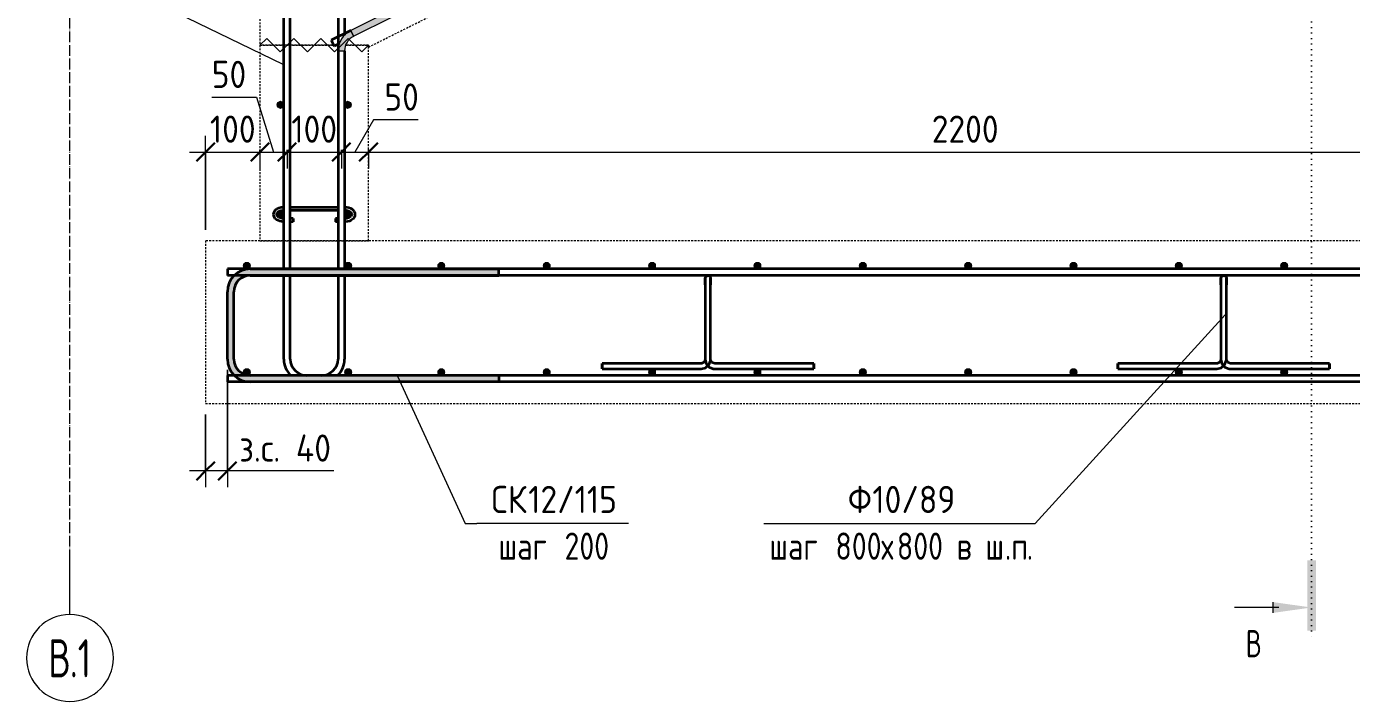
# Model space of a CAD drawing. Header units: millimetres. Extents: x 28954 to 49618, y -2651 to 78735.
# Drawn here: x 36115 to 38555, y -2548 to -1306 of the extents above; entities that cross this region are included whole.
import ezdxf

# ---------------------------------------------------------------- set-up
doc = ezdxf.new("R2010")
doc.units = ezdxf.units.MM
for name, pattern in [('01 Штриховая _4 мм_', [6, 3.5, -2.5]), ('02 Штрихпунктирная _20 мм_', [25, 20, -2.5, 0, -2.5]), ('04 Пунктир 10мм', [10, 0, -10])]:
    doc.linetypes.add(name, pattern=pattern)
for name, color, linetype, lineweight in [('AA_Dim', 7, 'Continuous', 9), ('AA_Dim-20', 7, 'Continuous', 9), ('AA_Oformlenie', 7, 'Continuous', 9), ('AA_Razrez', 7, 'Continuous', 9), ('AA_Vinoska', 7, 'Continuous', 9), ('KR_Armatura', 7, 'Continuous', 20), ('KR_Armatura_Tonkie', 7, 'Continuous', 20), ('Оси', 7, 'Continuous', 9)]:
    doc.layers.add(name, color=color, linetype=linetype, lineweight=lineweight)
for name, color, linetype, lineweight, true_color in [('AF_Perekritie', 7, 'Continuous', 60, 0x006a35), ('AF_Perekritie_Опалубка', 7, 'Continuous', 60, 0x006a35), ('AF_Stena_Опалубка', 7, 'Continuous', 20, 0x0063c6), ('KR_Fundament', 7, 'Continuous', 20, 0x804000)]:
    doc.layers.add(name, color=color, linetype=linetype, lineweight=lineweight, true_color=true_color)
doc.styles.add('ISOCPEUR', font='isocpeur.TTF', dxfattribs={"width": 0.7, "height": 50})
doc.styles.add('ISOCPEUR_1', font='isocpeur.TTF', dxfattribs={"width": 0.9, "height": 50})
doc.styles.add('ISOCPEUR_2', font='isocpeur.TTF', dxfattribs={"width": 0.8, "height": 50})
doc.styles.add('ISOCPEUR_3', font='isocpeur.TTF', dxfattribs={"width": 0.7, "height": 70})
doc.dimstyles.new('00_Точн_3_знака__прозр_', dxfattribs={"dimscale": 304.8, "dimtxt": 50.137748, "dimasz": 0.111549, "dimexe": 0.098425, "dimexo": 0.065617, "dimgap": 0.006562, "dimtad": 1, "dimdec": 3, "dimrnd": 0.001, "dimdsep": 46, "dimtxsty": 'ISOCPEUR_1', "dimblk1": 'OBLIQUE', "dimblk2": 'OBLIQUE', "dimsah": 1, "dimcen": 0.09, "dimdle": 0.098425, "dimazin": 0, "dimtfac": 1, "dimtdec": 4, "dimtix": 1, "dimtmove": 0, "dimatfit": 3, "dimfxl": 1, "dimtvp": 1, "dimtolj": 1, "dimtzin": 0, "dimlwd": 18, "dimlwe": 18, "dimarcsym": 2})
doc.dimstyles.new('00_Точн_3_знака__прозр__1', dxfattribs={"dimscale": 304.8, "dimtxt": 50.137748, "dimasz": 0.111549, "dimexe": 0.098425, "dimexo": 0.065617, "dimgap": 0.006562, "dimtad": 1, "dimdec": 3, "dimrnd": 0.001, "dimdsep": 46, "dimtxsty": 'ISOCPEUR_1', "dimblk1": 'OBLIQUE', "dimblk2": 'OBLIQUE', "dimsah": 1, "dimcen": 0.09, "dimdle": 0.098425, "dimazin": 0, "dimtfac": 1, "dimtdec": 4, "dimtix": 1, "dimtmove": 1, "dimatfit": 3, "dimfxl": 1, "dimtvp": 1, "dimtolj": 1, "dimtzin": 0, "dimlwd": 18, "dimlwe": 18, "dimarcsym": 2})

# ---------------------------------------------------------------- blocks, each defined once
blk = doc.blocks.new('Ktcnybwf - Лестница-3686718-А-А Арм')
at = {"layer": 'AF_Perekritie', "linetype": '01 Штриховая _4 мм_', "lineweight": 20}
for p, q in [((-31880.1, -70), (-32180.1, -70)), ((-32180.1, -70), (-32180.1, -170)), ((-32180.1, -170), (-32480.1, -170)), ((-32480.1, -170), (-32480.1, -320)), ((-34080.1, -1343.6), (-31932.8, -270)), ((-31932.8, -270), (-31880.1, -270)), ((-32480.1, -320), (-32780.1, -320)), ((-32780.1, -320), (-32780.1, -470)), ((-32780.1, -470), (-33080.1, -470)), ((-33080.1, -470), (-33080.1, -620)), ((-33080.1, -620), (-33380.1, -620)), ((-33380.1, -620), (-33380.1, -770)), ((-33380.1, -770), (-33680.1, -770)), ((-33680.1, -770), (-33680.1, -920)), ((-33680.1, -920), (-33980.1, -920)), ((-33980.1, -920), (-33980.1, -1070)), ((-33980.1, -1070), (-34280.1, -1070)), ((-34280.1, -1070), (-34280.1, -1340)), ((-34280.1, -1340), (-34134.6, -1340)), ((-34122, -1340), (-34080.1, -1340)), ((-34080.1, -1340), (-34080.1, -1343.6))]:
    blk.add_line(p, q, dxfattribs=at)
blk = doc.blocks.new('261_Лягушка _НесАрм_РабПлоск_ - 10 А240-3794697-А-А Арм')
at = {"layer": 'KR_Armatura_Tonkie', "lineweight": 35}
for p, q in [((-30379.8, -1781.5), (-30379.8, -1918.5)), ((-30379.8, -1781.5), (-30379.8, -1918.5)), ((-30369.8, -1918.5), (-30369.8, -1781.5)), ((-30369.8, -1918.5), (-30369.8, -1781.5)), ((-30387.3, -1926), (-30569.8, -1926)), ((-30569.8, -1926), (-30569.8, -1936)), ((-30569.8, -1936), (-30569.8, -1926)), ((-30179.8, -1926), (-30362.3, -1926)), ((-30179.8, -1936), (-30179.8, -1926)), ((-30179.8, -1926), (-30179.8, -1936)), ((-30569.8, -1936), (-30387.3, -1936)), ((-30362.3, -1936), (-30179.8, -1936))]:
    blk.add_line(p, q, dxfattribs=at)
at = {"layer": 'KR_Armatura_Tonkie', "lineweight": 35, "flags": 128}
for points in [[(-30379.8, -1769), (-30378, -1765.1), (-30373.8, -1764.1), (-30370.4, -1766.7), (-30369.8, -1769)], [(-30379.8, -1769), (-30379.8, -1770.9), (-30379.8, -1776.1), (-30379.8, -1781.5)], [(-30379.8, -1781.5), (-30379.8, -1774.8), (-30379.8, -1770.2), (-30379.8, -1769)], [(-30369.8, -1781.5), (-30369.8, -1774.8), (-30369.8, -1770.2), (-30369.8, -1769)], [(-30369.8, -1769), (-30369.8, -1770.9), (-30369.8, -1776.1), (-30369.8, -1781.5)], [(-30387.3, -1936), (-30379.3, -1934.1), (-30373.1, -1928.7), (-30370, -1921), (-30369.8, -1918.5)], [(-30379.8, -1918.5), (-30381.7, -1923.5), (-30386.5, -1925.9), (-30387.3, -1926)], [(-30379.8, -1918.5), (-30377.9, -1926.5), (-30372.5, -1932.7), (-30364.9, -1935.8), (-30362.3, -1936)], [(-30362.3, -1926), (-30367.3, -1924.1), (-30369.8, -1919.4), (-30369.8, -1918.5)]]:
    blk.add_lwpolyline(points, dxfattribs=at)
blk = doc.blocks.new('079_Обозначение загиба стержня _ЭлУзла_ - Сплошные линии-3775775-А-А Арм')
at = {"layer": 'AA_Oformlenie'}
for points in [[(-34107.5, -1323.7), (-33588.6, -1064.5), (-33594, -1053.7), (-34112.8, -1313)], [(-33976.5, -1238), (-33985.1, -1208.8), (-33994.6, -1213.5)], [(-34136.1, -1350.6), (-34124.1, -1350.6), (-34123.3, -1344), (-34121.2, -1337.7), (-34117.7, -1332.1), (-34112.8, -1327.2), (-34107.5, -1323.7), (-34112.8, -1313), (-34120.6, -1318), (-34127.1, -1324.7), (-34132, -1332.6), (-34135, -1341.3)]]:
    blk.add_hatch(color=256, dxfattribs=at).paths.add_polyline_path(points)
for p, q in [((-33594, -1053.7), (-34112.8, -1313)), ((-33594, -1053.7), (-34112.8, -1313)), ((-34107.5, -1323.7), (-33588.6, -1064.5)), ((-34107.5, -1323.7), (-33588.6, -1064.5)), ((-33588.6, -1064.5), (-33594, -1053.7)), ((-33588.6, -1064.5), (-33594, -1053.7)), ((-33985.1, -1208.8), (-33994.6, -1213.5)), ((-33994.6, -1213.5), (-33976.5, -1238)), ((-33976.5, -1238), (-33985.1, -1208.8)), ((-34107.5, -1323.7), (-34112.8, -1313)), ((-34112.8, -1313), (-34107.5, -1323.7)), ((-34136.1, -1350.6), (-34124.1, -1350.6))]:
    blk.add_line(p, q, dxfattribs=at)
for centre, radius, start, end in [((-34124.1, -1278.2), 150, 77.6288, 90), ((-34124.1, -1278.2), 150, 61.2026, 73.4903), ((-34124.1, -1278.2), 150, 26.55, 55.8028), ((-34094.1, -1350.6), 42, 116.55, 180), ((-34094.1, -1350.6), 42, 116.55, 180), ((-34094.1, -1350.6), 30, 116.55, 180), ((-34094.1, -1350.6), 30, 116.55, 180)]:
    blk.add_arc(centre, radius, start, end, dxfattribs=at)
blk = doc.blocks.new('Последовательность узлов - 3мм масшт20-904339-А-А Арм')
at = {"layer": 'AA_Oformlenie'}
for p, q in [((-34280.1, -1340), (-34267.6, -1327.5)), ((-34267.6, -1327.5), (-34242.6, -1352.5)), ((-34230.1, -1340), (-34242.6, -1352.5)), ((-34230.1, -1340), (-34217.6, -1327.5)), ((-34217.6, -1327.5), (-34192.6, -1352.5)), ((-34180.1, -1340), (-34192.6, -1352.5)), ((-34180.1, -1340), (-34167.6, -1327.5)), ((-34167.6, -1327.5), (-34142.6, -1352.5)), ((-34130.1, -1340), (-34142.6, -1352.5)), ((-34130.1, -1340), (-34117.6, -1327.5)), ((-34117.6, -1327.5), (-34092.6, -1352.5)), ((-34080.1, -1340), (-34092.6, -1352.5))]:
    blk.add_line(p, q, dxfattribs=at)
blk = doc.blocks.new('Разрез - Номер узла_ сзади-394133-А-А Арм')
at = {"layer": 'AA_Razrez'}
for points in [[(-30750.2, -2295), (-30766.2, -2295), (-30766.2, -2424.1), (-30750.2, -2424.1)], [(-30829, -2371.7), (-30829, -2391.5), (-30758.3, -2381.6)]]:
    blk.add_hatch(color=256, dxfattribs=at).paths.add_polyline_path(points)
for p, q in [((-30818.3, -2381.6), (-30900.2, -2381.6)), ((-30829, -2391.5), (-30829, -2371.7))]:
    blk.add_line(p, q, dxfattribs=at)
blk = doc.blocks.new('DIMBLOCK47-А-А Арм')
at = {"layer": 'AA_Dim-20', "color": 30, "lineweight": 18, "true_color": 0xff8000, "transparency": 16777216}
for p, q in [((36484.6, -1938), (36484.6, -2154)), ((36484.6, -2124), (36484.6, -1938)), ((36444.6, -2020), (36444.6, -2154)), ((36444.6, -2124), (36444.6, -2020)), ((36514.6, -2124), (36414.6, -2124)), ((36486.5, -2124), (36464.6, -2124)), ((36680.6, -2124), (36486.5, -2124))]:
    blk.add_line(p, q, dxfattribs=at)
at = {"layer": 'AA_Dim-20', "color": 30, "lineweight": 30, "true_color": 0xff8000, "transparency": 16777216}
for p, q in [((36444.6, -2124), (36461.6, -2107)), ((36484.6, -2124), (36501.6, -2107)), ((36444.6, -2124), (36427.6, -2141)), ((36484.6, -2124), (36467.6, -2141))]:
    blk.add_line(p, q, dxfattribs=at)
at = {"layer": 'AA_Dim-20', "color": 0, "lineweight": 18, "transparency": 16777216, "insert": (36506.5, -2056.8), "char_height": 50, "width": 208.876, "attachment_point": 1, "line_spacing_factor": 1.135194, "style": 'ISOCPEUR_1'}
blk.add_mtext('з.с. 40', dxfattribs=at)
blk = doc.blocks.new('_Oblique')
at = {"color": 0, "linetype": 'ByBlock', "lineweight": -2}
blk.add_line((-0.5, -0.5), (0.5, 0.5), dxfattribs=at)
blk = doc.blocks.new('DIMBLOCK58-А-А Арм')
at = {"layer": 'AA_Dim-20', "color": 30, "lineweight": 18, "true_color": 0xff8000, "transparency": 16777216}
for p, q in [((36444.6, -1680), (36444.6, -1506.8)), ((36414.6, -1536.8), (36544.6, -1536.8)), ((36444.6, -1536.8), (36444.6, -1680)), ((36544.6, -1532.7), (36544.6, -1566.8)), ((36544.6, -1536.8), (36544.6, -1532.7))]:
    blk.add_line(p, q, dxfattribs=at)
at = {"layer": 'AA_Dim-20', "color": 30, "lineweight": 30, "true_color": 0xff8000, "transparency": 16777216}
for p, q in [((36444.6, -1536.8), (36427.6, -1553.8)), ((36444.6, -1536.8), (36461.6, -1519.8)), ((36544.6, -1536.8), (36527.6, -1553.8)), ((36544.6, -1536.8), (36561.6, -1519.8))]:
    blk.add_line(p, q, dxfattribs=at)
at = {"layer": 'AA_Dim-20', "color": 0, "lineweight": 18, "transparency": 16777216, "insert": (36452.5, -1469.6), "char_height": 50, "width": 101.032, "attachment_point": 1, "line_spacing_factor": 1.135194, "style": 'ISOCPEUR_1'}
blk.add_mtext('100', dxfattribs=at)
blk = doc.blocks.new('DIMBLOCK59-А-А Арм')
at = {"layer": 'AA_Dim-20', "color": 30, "lineweight": 18, "true_color": 0xff8000, "transparency": 16777216}
for p, q in [((36455.8, -1436), (36538.2, -1436)), ((36538.2, -1436), (36569.6, -1536.8)), ((36544.6, -1532.7), (36544.6, -1566.8)), ((36544.6, -1536.8), (36544.6, -1532.7)), ((36544.6, -1536.8), (36594.6, -1536.8)), ((36594.6, -1532.7), (36594.6, -1566.8)), ((36594.6, -1536.8), (36594.6, -1532.7))]:
    blk.add_line(p, q, dxfattribs=at)
at = {"layer": 'AA_Dim-20', "color": 30, "lineweight": 30, "true_color": 0xff8000, "transparency": 16777216}
for p, q in [((36544.6, -1536.8), (36527.6, -1553.8)), ((36544.6, -1536.8), (36561.6, -1519.8)), ((36594.6, -1536.8), (36577.6, -1553.8)), ((36594.6, -1536.8), (36611.6, -1519.8))]:
    blk.add_line(p, q, dxfattribs=at)
at = {"layer": 'AA_Dim-20', "color": 0, "lineweight": 18, "transparency": 16777216, "insert": (36455.8, -1368.8), "char_height": 50, "width": 74.923, "attachment_point": 1, "line_spacing_factor": 1.135194, "style": 'ISOCPEUR_1'}
blk.add_mtext('50', dxfattribs=at)
blk = doc.blocks.new('DIMBLOCK60-А-А Арм')
at = {"layer": 'AA_Dim-20', "color": 30, "lineweight": 30, "true_color": 0xff8000, "transparency": 16777216}
for p, q in [((36594.6, -1536.8), (36577.6, -1553.8)), ((36594.6, -1536.8), (36611.6, -1519.8)), ((36694.6, -1536.8), (36677.6, -1553.8)), ((36694.6, -1536.8), (36711.6, -1519.8))]:
    blk.add_line(p, q, dxfattribs=at)
at = {"layer": 'AA_Dim-20', "color": 30, "lineweight": 18, "true_color": 0xff8000, "transparency": 16777216}
for p, q in [((36594.6, -1532.7), (36594.6, -1566.8)), ((36594.6, -1536.8), (36594.6, -1532.7)), ((36594.6, -1536.8), (36694.6, -1536.8)), ((36694.6, -1532.7), (36694.6, -1566.8)), ((36694.6, -1536.8), (36694.6, -1532.7))]:
    blk.add_line(p, q, dxfattribs=at)
at = {"layer": 'AA_Dim-20', "color": 0, "lineweight": 18, "transparency": 16777216, "insert": (36602.5, -1469.6), "char_height": 50, "width": 101.032, "attachment_point": 1, "line_spacing_factor": 1.135194, "style": 'ISOCPEUR_1'}
blk.add_mtext('100', dxfattribs=at)
blk = doc.blocks.new('DIMBLOCK61-А-А Арм')
at = {"layer": 'AA_Dim-20', "color": 30, "lineweight": 18, "true_color": 0xff8000, "transparency": 16777216}
for p, q in [((36753.8, -1477.6), (36719.6, -1536.8)), ((36836.3, -1477.6), (36753.8, -1477.6)), ((36694.6, -1532.7), (36694.6, -1566.8)), ((36694.6, -1536.8), (36694.6, -1532.7)), ((36694.6, -1536.8), (36744.6, -1536.8)), ((36744.6, -1532.7), (36744.6, -1566.8)), ((36744.6, -1536.8), (36744.6, -1532.7))]:
    blk.add_line(p, q, dxfattribs=at)
at = {"layer": 'AA_Dim-20', "color": 30, "lineweight": 30, "true_color": 0xff8000, "transparency": 16777216}
for p, q in [((36694.6, -1536.8), (36677.6, -1553.8)), ((36694.6, -1536.8), (36711.6, -1519.8)), ((36744.6, -1536.8), (36727.6, -1553.8)), ((36744.6, -1536.8), (36761.6, -1519.8))]:
    blk.add_line(p, q, dxfattribs=at)
at = {"layer": 'AA_Dim-20', "color": 0, "lineweight": 18, "transparency": 16777216, "insert": (36773.8, -1410.5), "char_height": 50, "width": 74.923, "attachment_point": 1, "line_spacing_factor": 1.135194, "style": 'ISOCPEUR_1'}
blk.add_mtext('50', dxfattribs=at)
blk = doc.blocks.new('DIMBLOCK62-А-А Арм')
at = {"layer": 'AA_Dim-20', "color": 30, "lineweight": 30, "true_color": 0xff8000, "transparency": 16777216}
for p, q in [((36744.6, -1536.8), (36727.6, -1553.8)), ((36744.6, -1536.8), (36761.6, -1519.8)), ((38944.6, -1536.8), (38927.6, -1553.8)), ((38944.6, -1536.8), (38961.6, -1519.8))]:
    blk.add_line(p, q, dxfattribs=at)
at = {"layer": 'AA_Dim-20', "color": 30, "lineweight": 18, "true_color": 0xff8000, "transparency": 16777216}
for p, q in [((36744.6, -1532.7), (36744.6, -1566.8)), ((36744.6, -1536.8), (36744.6, -1532.7)), ((36744.6, -1536.8), (38944.6, -1536.8)), ((38944.6, -1532.7), (38944.6, -1566.8)), ((38944.6, -1536.8), (38944.6, -1532.7))]:
    blk.add_line(p, q, dxfattribs=at)
at = {"layer": 'AA_Dim-20', "color": 0, "lineweight": 18, "transparency": 16777216, "insert": (37782.2, -1469.6), "char_height": 50, "width": 149.846, "attachment_point": 1, "line_spacing_factor": 1.135194, "style": 'ISOCPEUR_1'}
blk.add_mtext('2200', dxfattribs=at)
blk = doc.blocks.new('042_М_Арматуры - Диам длина поз _ Комментарий полка 25-3827468-А-А Арм')
at = {"layer": 'AA_Vinoska'}
blk.add_line((-31465.1, -434.9), (-30965.1, -434.9), dxfattribs=at)
blk = doc.blocks.new('042_М_Арматуры - Диам длина поз _ Комментарий-2260297-А-А Арм')
at = {"layer": 'AA_Vinoska'}
blk.add_line((-33880.8, -2220.4), (-33600.8, -2220.4), dxfattribs=at)
blk = doc.blocks.new('Ось сетки - d_4мм-2765513-А-А Арм')
at = {"layer": 'Оси', "color": 12, "true_color": 0xc80000}
for start, end in [(0, 180), (0, 180), (180, 360), (180, 360)]:
    blk.add_arc((-34630.1, -2468.4), 80, start, end, dxfattribs=at)

msp = doc.modelspace()

# ---------------------------------------------------------------- hatches: boundary and pattern name
at = {"layer": 'KR_Armatura'}
h = msp.add_hatch(color=256, dxfattribs=at)
edge = h.paths.add_edge_path()
edge.add_arc((36582.6234, -1450), 6, 0, 360)
for points in [[(36582.6234, -1456), (36587.8195, -1453), (36587.8195, -1447), (36582.6234, -1444), (36577.4272, -1447), (36577.4272, -1453)], [(36706.6234, -1456), (36711.8195, -1453), (36711.8195, -1447), (36706.6234, -1444), (36701.4272, -1447), (36701.4272, -1453)], [(36582.6234, -1656), (36587.8195, -1653), (36587.8195, -1647), (36582.6234, -1644), (36577.4272, -1647), (36577.4272, -1653)], [(36706.6234, -1656), (36711.8195, -1653), (36711.8195, -1647), (36706.6234, -1644), (36701.4272, -1647), (36701.4272, -1653)], [(36517.6234, -1751.1962), (36523.6234, -1751.1962), (36526.6234, -1746), (36523.6234, -1740.8038), (36517.6234, -1740.8038), (36514.6234, -1746)], [(36704.3148, -1751.1962), (36710.3148, -1751.1962), (36713.3148, -1746), (36710.3148, -1740.8038), (36704.3148, -1740.8038), (36701.3148, -1746)], [(36875.79, -1751.1962), (36881.79, -1751.1962), (36884.79, -1746), (36881.79, -1740.8038), (36875.79, -1740.8038), (36872.79, -1746)], [(37069.8734, -1751.1962), (37075.8734, -1751.1962), (37078.8734, -1746), (37075.8734, -1740.8038), (37069.8734, -1740.8038), (37066.8734, -1746)], [(37263.9567, -1751.1962), (37269.9567, -1751.1962), (37272.9567, -1746), (37269.9567, -1740.8038), (37263.9567, -1740.8038), (37260.9567, -1746)], [(37464.04, -1751.1962), (37467.04, -1746), (37464.04, -1740.8038), (37458.04, -1740.8038), (37455.04, -1746), (37458.04, -1751.1962)], [(37652.1234, -1751.1962), (37658.1234, -1751.1962), (37661.1234, -1746), (37658.1234, -1740.8038), (37652.1234, -1740.8038), (37649.1234, -1746)], [(37846.2067, -1751.1962), (37852.2067, -1751.1962), (37855.2067, -1746), (37852.2067, -1740.8038), (37846.2067, -1740.8038), (37843.2067, -1746)], [(38040.29, -1751.1962), (38046.29, -1751.1962), (38049.29, -1746), (38046.29, -1740.8038), (38040.29, -1740.8038), (38037.29, -1746)], [(38234.3734, -1751.1962), (38240.3734, -1751.1962), (38243.3734, -1746), (38240.3734, -1740.8038), (38234.3734, -1740.8038), (38231.3734, -1746)], [(38428.4567, -1751.1962), (38434.4567, -1751.1962), (38437.4567, -1746), (38434.4567, -1740.8038), (38428.4567, -1740.8038), (38425.4567, -1746)], [(36517.6234, -1947.1962), (36523.6234, -1947.1962), (36526.6234, -1942), (36523.6234, -1936.8038), (36517.6234, -1936.8038), (36514.6234, -1942)], [(36704.3148, -1947.1962), (36710.3148, -1947.1962), (36713.3148, -1942), (36710.3148, -1936.8038), (36704.3148, -1936.8038), (36701.3148, -1942)], [(36875.79, -1947.1962), (36881.79, -1947.1962), (36884.79, -1942), (36881.79, -1936.8038), (36875.79, -1936.8038), (36872.79, -1942)], [(37069.8734, -1947.1962), (37075.8734, -1947.1962), (37078.8734, -1942), (37075.8734, -1936.8038), (37069.8734, -1936.8038), (37066.8734, -1942)], [(37263.9567, -1947.1962), (37269.9567, -1947.1962), (37272.9567, -1942), (37269.9567, -1936.8038), (37263.9567, -1936.8038), (37260.9567, -1942)], [(37464.04, -1947.1962), (37467.04, -1942), (37464.04, -1936.8038), (37458.04, -1936.8038), (37455.04, -1942), (37458.04, -1947.1962)], [(37652.1234, -1947.1962), (37658.1234, -1947.1962), (37661.1234, -1942), (37658.1234, -1936.8038), (37652.1234, -1936.8038), (37649.1234, -1942)], [(37846.2067, -1947.1962), (37852.2067, -1947.1962), (37855.2067, -1942), (37852.2067, -1936.8038), (37846.2067, -1936.8038), (37843.2067, -1942)], [(38040.29, -1947.1962), (38046.29, -1947.1962), (38049.29, -1942), (38046.29, -1936.8038), (38040.29, -1936.8038), (38037.29, -1942)], [(38234.3734, -1947.1962), (38240.3734, -1947.1962), (38243.3734, -1942), (38240.3734, -1936.8038), (38234.3734, -1936.8038), (38231.3734, -1942)], [(38428.4567, -1947.1962), (38434.4567, -1947.1962), (38437.4567, -1942), (38434.4567, -1936.8038), (38428.4567, -1936.8038), (38425.4567, -1942)]]:
    msp.add_hatch(color=256, dxfattribs=at).paths.add_polyline_path(points)
h = msp.add_hatch(color=256, dxfattribs=at)
edge = h.paths.add_edge_path()
edge.add_arc((36706.6234, -1450), 6, 0, 360)
h = msp.add_hatch(color=256, dxfattribs=at)
edge = h.paths.add_edge_path()
edge.add_arc((36582.6234, -1650), 6, 0, 360)
h = msp.add_hatch(color=256, dxfattribs=at)
edge = h.paths.add_edge_path()
edge.add_arc((36706.6234, -1650), 6, 0, 360)
h = msp.add_hatch(color=256, dxfattribs=at)
edge = h.paths.add_edge_path()
edge.add_arc((36520.6234, -1746), 6, 0, 360)
h = msp.add_hatch(color=256, dxfattribs=at)
edge = h.paths.add_edge_path()
edge.add_arc((36707.3148, -1746), 6, 0, 360)
h = msp.add_hatch(color=256, dxfattribs=at)
edge = h.paths.add_edge_path()
edge.add_arc((36878.79, -1746), 6, 0, 360)
h = msp.add_hatch(color=256, dxfattribs=at)
edge = h.paths.add_edge_path()
edge.add_arc((37072.8734, -1746), 6, 0, 360)
h = msp.add_hatch(color=256, dxfattribs=at)
edge = h.paths.add_edge_path()
edge.add_arc((37266.9567, -1746), 6, 0, 360)
h = msp.add_hatch(color=256, dxfattribs=at)
edge = h.paths.add_edge_path()
edge.add_arc((37461.04, -1746), 6, 0, 360)
h = msp.add_hatch(color=256, dxfattribs=at)
edge = h.paths.add_edge_path()
edge.add_arc((37655.1234, -1746), 6, 0, 360)
h = msp.add_hatch(color=256, dxfattribs=at)
edge = h.paths.add_edge_path()
edge.add_arc((37849.2067, -1746), 6, 0, 360)
h = msp.add_hatch(color=256, dxfattribs=at)
edge = h.paths.add_edge_path()
edge.add_arc((38043.29, -1746), 6, 0, 360)
h = msp.add_hatch(color=256, dxfattribs=at)
edge = h.paths.add_edge_path()
edge.add_arc((38237.3734, -1746), 6, 0, 360)
h = msp.add_hatch(color=256, dxfattribs=at)
edge = h.paths.add_edge_path()
edge.add_arc((38431.4567, -1746), 6, 0, 360)
h = msp.add_hatch(color=256, dxfattribs=at)
edge = h.paths.add_edge_path()
edge.add_arc((36520.6234, -1942), 6, 0, 360)
h = msp.add_hatch(color=256, dxfattribs=at)
edge = h.paths.add_edge_path()
edge.add_arc((36707.3148, -1942), 6, 0, 360)
h = msp.add_hatch(color=256, dxfattribs=at)
edge = h.paths.add_edge_path()
edge.add_arc((36878.79, -1942), 6, 0, 360)
h = msp.add_hatch(color=256, dxfattribs=at)
edge = h.paths.add_edge_path()
edge.add_arc((37072.8734, -1942), 6, 0, 360)
h = msp.add_hatch(color=256, dxfattribs=at)
edge = h.paths.add_edge_path()
edge.add_arc((37266.9567, -1942), 6, 0, 360)
h = msp.add_hatch(color=256, dxfattribs=at)
edge = h.paths.add_edge_path()
edge.add_arc((37461.04, -1942), 6, 0, 360)
h = msp.add_hatch(color=256, dxfattribs=at)
edge = h.paths.add_edge_path()
edge.add_arc((37655.1234, -1942), 6, 0, 360)
h = msp.add_hatch(color=256, dxfattribs=at)
edge = h.paths.add_edge_path()
edge.add_arc((37849.2067, -1942), 6, 0, 360)
h = msp.add_hatch(color=256, dxfattribs=at)
edge = h.paths.add_edge_path()
edge.add_arc((38043.29, -1942), 6, 0, 360)
h = msp.add_hatch(color=256, dxfattribs=at)
edge = h.paths.add_edge_path()
edge.add_arc((38237.3734, -1942), 6, 0, 360)
h = msp.add_hatch(color=256, dxfattribs=at)
edge = h.paths.add_edge_path()
edge.add_arc((38431.4567, -1942), 6, 0, 360)
at = {"layer": 'KR_Armatura_Tonkie'}
for points in [[(36484.6234, -1794), (36496.6234, -1794), (36497.6456, -1786.2354), (36500.6426, -1779), (36505.4102, -1772.7868), (36511.6234, -1768.0192), (36518.8588, -1765.0222), (36526.6234, -1764), (36526.6234, -1752), (36515.753, -1753.4311), (36505.6234, -1757.6269), (36496.9249, -1764.3015), (36490.2503, -1773), (36486.0545, -1783.1296)], [(36526.6234, -1764), (36984.6234, -1764), (36984.6234, -1752), (36526.6234, -1752)], [(36496.6234, -1918), (36496.6234, -1794), (36484.6234, -1794), (36484.6234, -1918)], [(36526.6234, -1960), (36526.6234, -1948), (36518.8588, -1946.9778), (36511.6234, -1943.9808), (36505.4102, -1939.2132), (36500.6426, -1933), (36497.6456, -1925.7646), (36496.6234, -1918), (36484.6234, -1918), (36486.0545, -1928.8704), (36490.2503, -1939), (36496.9249, -1947.6985), (36505.6234, -1954.3731), (36515.753, -1958.5689)], [(36764.9188, -1960), (36984.6234, -1960), (36984.6234, -1948), (36526.6234, -1948), (36526.6234, -1960)]]:
    msp.add_hatch(color=256, dxfattribs=at).paths.add_polyline_path(points)

# ---------------------------------------------------------------- linework, layer by layer
at = {"layer": 'AA_Razrez', "color": 7, "linetype": '04 Пунктир 10мм', "true_color": 0xffffff}
msp.add_line((38481.761, 631.7823), (38481.761, -2435.3837), dxfattribs=at)
at = {"layer": 'AA_Vinoska'}
for p, q in [((36587.5603, -1375.5795), (36171.0434, -1173.8032)), ((38322.9351, -1836.2192), (37972.6212, -2220.4482)), ((36798.0321, -1949.2544), (36922.4558, -2220.4482)), ((36922.4558, -2220.4482), (36943.9082, -2220.4482))]:
    msp.add_line(p, q, dxfattribs=at)
at = {"layer": 'AF_Stena_Опалубка', "linetype": '01 Штриховая _4 мм_'}
for p, q in [((36690.111, -1340), (36544.6234, -1340)), ((36544.6234, -1340), (36544.6234, -1700)), ((36744.6234, -1340), (36702.7274, -1340)), ((36744.6234, -1700), (36744.6234, -1340)), ((36544.6234, -1700), (36744.6234, -1700))]:
    msp.add_line(p, q, dxfattribs=at)
at = {"layer": 'KR_Armatura'}
for p, q in [((36582.6234, -1444), (36577.4272, -1447)), ((36577.4272, -1447), (36577.4272, -1453)), ((36577.4272, -1453), (36582.6234, -1456)), ((36587.8195, -1447), (36582.6234, -1444)), ((36582.6234, -1456), (36587.8195, -1453)), ((36587.8195, -1453), (36587.8195, -1447)), ((36706.6234, -1444), (36701.4272, -1447)), ((36701.4272, -1447), (36701.4272, -1453)), ((36701.4272, -1453), (36706.6234, -1456)), ((36711.8195, -1447), (36706.6234, -1444)), ((36706.6234, -1456), (36711.8195, -1453)), ((36711.8195, -1453), (36711.8195, -1447)), ((36582.6234, -1644), (36577.4272, -1647)), ((36577.4272, -1647), (36577.4272, -1653)), ((36577.4272, -1653), (36582.6234, -1656)), ((36587.8195, -1647), (36582.6234, -1644)), ((36582.6234, -1656), (36587.8195, -1653)), ((36587.8195, -1653), (36587.8195, -1647)), ((36706.6234, -1644), (36701.4272, -1647)), ((36701.4272, -1647), (36701.4272, -1653)), ((36701.4272, -1653), (36706.6234, -1656)), ((36711.8195, -1647), (36706.6234, -1644)), ((36706.6234, -1656), (36711.8195, -1653)), ((36711.8195, -1653), (36711.8195, -1647)), ((36517.6234, -1740.8038), (36514.6234, -1746)), ((36514.6234, -1746), (36517.6234, -1751.1962)), ((36523.6234, -1740.8038), (36517.6234, -1740.8038)), ((36517.6234, -1751.1962), (36523.6234, -1751.1962)), ((36526.6234, -1746), (36523.6234, -1740.8038)), ((36523.6234, -1751.1962), (36526.6234, -1746)), ((36704.3148, -1740.8038), (36701.3148, -1746)), ((36701.3148, -1746), (36704.3148, -1751.1962)), ((36710.3148, -1740.8038), (36704.3148, -1740.8038)), ((36704.3148, -1751.1962), (36710.3148, -1751.1962)), ((36713.3148, -1746), (36710.3148, -1740.8038)), ((36710.3148, -1751.1962), (36713.3148, -1746)), ((36875.79, -1740.8038), (36872.79, -1746)), ((36872.79, -1746), (36875.79, -1751.1962)), ((36881.79, -1740.8038), (36875.79, -1740.8038)), ((36875.79, -1751.1962), (36881.79, -1751.1962)), ((36884.79, -1746), (36881.79, -1740.8038)), ((36881.79, -1751.1962), (36884.79, -1746)), ((37069.8734, -1740.8038), (37066.8734, -1746)), ((37066.8734, -1746), (37069.8734, -1751.1962)), ((37075.8734, -1740.8038), (37069.8734, -1740.8038)), ((37069.8734, -1751.1962), (37075.8734, -1751.1962)), ((37078.8734, -1746), (37075.8734, -1740.8038)), ((37075.8734, -1751.1962), (37078.8734, -1746)), ((37263.9567, -1740.8038), (37260.9567, -1746)), ((37260.9567, -1746), (37263.9567, -1751.1962)), ((37269.9567, -1740.8038), (37263.9567, -1740.8038)), ((37263.9567, -1751.1962), (37269.9567, -1751.1962)), ((37272.9567, -1746), (37269.9567, -1740.8038)), ((37269.9567, -1751.1962), (37272.9567, -1746)), ((37458.04, -1740.8038), (37455.04, -1746)), ((37455.04, -1746), (37458.04, -1751.1962)), ((37464.04, -1740.8038), (37458.04, -1740.8038)), ((37458.04, -1751.1962), (37464.04, -1751.1962)), ((37467.04, -1746), (37464.04, -1740.8038)), ((37464.04, -1751.1962), (37467.04, -1746)), ((37652.1234, -1740.8038), (37649.1234, -1746)), ((37649.1234, -1746), (37652.1234, -1751.1962)), ((37658.1234, -1740.8038), (37652.1234, -1740.8038)), ((37652.1234, -1751.1962), (37658.1234, -1751.1962)), ((37661.1234, -1746), (37658.1234, -1740.8038)), ((37658.1234, -1751.1962), (37661.1234, -1746)), ((37846.2067, -1740.8038), (37843.2067, -1746)), ((37843.2067, -1746), (37846.2067, -1751.1962)), ((37852.2067, -1740.8038), (37846.2067, -1740.8038)), ((37846.2067, -1751.1962), (37852.2067, -1751.1962)), ((37855.2067, -1746), (37852.2067, -1740.8038)), ((37852.2067, -1751.1962), (37855.2067, -1746)), ((38040.29, -1740.8038), (38037.29, -1746)), ((38037.29, -1746), (38040.29, -1751.1962)), ((38046.29, -1740.8038), (38040.29, -1740.8038)), ((38040.29, -1751.1962), (38046.29, -1751.1962)), ((38049.29, -1746), (38046.29, -1740.8038)), ((38046.29, -1751.1962), (38049.29, -1746)), ((38234.3734, -1740.8038), (38231.3734, -1746)), ((38231.3734, -1746), (38234.3734, -1751.1962)), ((38240.3734, -1740.8038), (38234.3734, -1740.8038)), ((38234.3734, -1751.1962), (38240.3734, -1751.1962)), ((38243.3734, -1746), (38240.3734, -1740.8038)), ((38240.3734, -1751.1962), (38243.3734, -1746)), ((38428.4567, -1740.8038), (38425.4567, -1746)), ((38425.4567, -1746), (38428.4567, -1751.1962)), ((38434.4567, -1740.8038), (38428.4567, -1740.8038)), ((38428.4567, -1751.1962), (38434.4567, -1751.1962)), ((38437.4567, -1746), (38434.4567, -1740.8038)), ((38434.4567, -1751.1962), (38437.4567, -1746)), ((36517.6234, -1936.8038), (36514.6234, -1942)), ((36514.6234, -1942), (36517.6234, -1947.1962)), ((36523.6234, -1936.8038), (36517.6234, -1936.8038)), ((36517.6234, -1947.1962), (36523.6234, -1947.1962)), ((36526.6234, -1942), (36523.6234, -1936.8038)), ((36523.6234, -1947.1962), (36526.6234, -1942)), ((36704.3148, -1936.8038), (36701.3148, -1942)), ((36701.3148, -1942), (36704.3148, -1947.1962)), ((36710.3148, -1936.8038), (36704.3148, -1936.8038)), ((36704.3148, -1947.1962), (36710.3148, -1947.1962)), ((36713.3148, -1942), (36710.3148, -1936.8038)), ((36710.3148, -1947.1962), (36713.3148, -1942)), ((36875.79, -1936.8038), (36872.79, -1942)), ((36872.79, -1942), (36875.79, -1947.1962)), ((36881.79, -1936.8038), (36875.79, -1936.8038)), ((36875.79, -1947.1962), (36881.79, -1947.1962)), ((36884.79, -1942), (36881.79, -1936.8038)), ((36881.79, -1947.1962), (36884.79, -1942)), ((37069.8734, -1936.8038), (37066.8734, -1942)), ((37066.8734, -1942), (37069.8734, -1947.1962)), ((37075.8734, -1936.8038), (37069.8734, -1936.8038)), ((37069.8734, -1947.1962), (37075.8734, -1947.1962)), ((37078.8734, -1942), (37075.8734, -1936.8038)), ((37075.8734, -1947.1962), (37078.8734, -1942)), ((37263.9567, -1936.8038), (37260.9567, -1942)), ((37260.9567, -1942), (37263.9567, -1947.1962)), ((37269.9567, -1936.8038), (37263.9567, -1936.8038)), ((37263.9567, -1947.1962), (37269.9567, -1947.1962)), ((37272.9567, -1942), (37269.9567, -1936.8038)), ((37269.9567, -1947.1962), (37272.9567, -1942)), ((37458.04, -1936.8038), (37455.04, -1942)), ((37455.04, -1942), (37458.04, -1947.1962)), ((37464.04, -1936.8038), (37458.04, -1936.8038)), ((37458.04, -1947.1962), (37464.04, -1947.1962)), ((37467.04, -1942), (37464.04, -1936.8038)), ((37464.04, -1947.1962), (37467.04, -1942)), ((37652.1234, -1936.8038), (37649.1234, -1942)), ((37649.1234, -1942), (37652.1234, -1947.1962)), ((37658.1234, -1936.8038), (37652.1234, -1936.8038)), ((37652.1234, -1947.1962), (37658.1234, -1947.1962)), ((37661.1234, -1942), (37658.1234, -1936.8038)), ((37658.1234, -1947.1962), (37661.1234, -1942)), ((37846.2067, -1936.8038), (37843.2067, -1942)), ((37843.2067, -1942), (37846.2067, -1947.1962)), ((37852.2067, -1936.8038), (37846.2067, -1936.8038)), ((37846.2067, -1947.1962), (37852.2067, -1947.1962)), ((37855.2067, -1942), (37852.2067, -1936.8038)), ((37852.2067, -1947.1962), (37855.2067, -1942)), ((38040.29, -1936.8038), (38037.29, -1942)), ((38037.29, -1942), (38040.29, -1947.1962)), ((38046.29, -1936.8038), (38040.29, -1936.8038)), ((38040.29, -1947.1962), (38046.29, -1947.1962)), ((38049.29, -1942), (38046.29, -1936.8038)), ((38046.29, -1947.1962), (38049.29, -1942)), ((38234.3734, -1936.8038), (38231.3734, -1942)), ((38231.3734, -1942), (38234.3734, -1947.1962)), ((38240.3734, -1936.8038), (38234.3734, -1936.8038)), ((38234.3734, -1947.1962), (38240.3734, -1947.1962)), ((38243.3734, -1942), (38240.3734, -1936.8038)), ((38240.3734, -1947.1962), (38243.3734, -1942)), ((38428.4567, -1936.8038), (38425.4567, -1942)), ((38425.4567, -1942), (38428.4567, -1947.1962)), ((38434.4567, -1936.8038), (38428.4567, -1936.8038)), ((38428.4567, -1947.1962), (38434.4567, -1947.1962)), ((38437.4567, -1942), (38434.4567, -1936.8038)), ((38434.4567, -1947.1962), (38437.4567, -1942))]:
    msp.add_line(p, q, dxfattribs=at)
for centre in [(36582.6234, -1450), (36706.6234, -1450), (36582.6234, -1650), (36706.6234, -1650), (36520.6234, -1746), (36707.3148, -1746), (36878.79, -1746), (37072.8734, -1746), (37266.9567, -1746), (37461.04, -1746), (37655.1234, -1746), (37849.2067, -1746), (38043.29, -1746), (38237.3734, -1746), (38431.4567, -1746), (36520.6234, -1942), (36707.3148, -1942), (36878.79, -1942), (37072.8734, -1942), (37266.9567, -1942), (37461.04, -1942), (37655.1234, -1942), (37849.2067, -1942), (38043.29, -1942), (38237.3734, -1942), (38431.4567, -1942)]:
    msp.add_circle(centre, 6, dxfattribs=at)
at = {"layer": 'KR_Armatura_Tonkie', "lineweight": 35}
for p, q in [((36588.6234, -1752), (36588.6234, -1123)), ((36688.6234, -1202.6947), (36688.6234, -1752)), ((36700.6234, -1196.6986), (36700.6234, -1321.5384)), ((36600.6234, -1752), (36600.6234, -1265.2122)), ((36711.8503, -1313.0311), (36675.8935, -1331.0094)), ((36675.8935, -1331.0094), (36681.26, -1341.7425)), ((36691.2297, -1336.7577), (36681.26, -1341.7425)), ((36700.6234, -1350.5647), (36700.6234, -1752)), ((36569.6234, -1651.6066), (36570.0237, -1648.725)), ((36570.0237, -1654.4882), (36569.6234, -1651.6066)), ((36570.0237, -1648.725), (36571.1766, -1646.0313)), ((36571.1766, -1657.1819), (36570.0237, -1654.4882)), ((36571.1766, -1646.0313), (36572.9708, -1643.6534)), ((36572.9708, -1659.5598), (36571.1766, -1657.1819)), ((36572.9708, -1643.6534), (36576.6017, -1640.8128)), ((36575.2847, -1661.5561), (36572.9708, -1659.5598)), ((36575.6234, -1651.6066), (36575.9885, -1650.3353)), ((36576.3537, -1654.1492), (36575.6234, -1651.6066)), ((36575.9885, -1650.3353), (36576.3537, -1649.064)), ((36576.3537, -1649.064), (36577.3318, -1647.7743)), ((36577.3318, -1655.4389), (36576.3537, -1654.1492)), ((36576.6017, -1640.8128), (36579.4918, -1639.4462)), ((36577.3318, -1647.7743), (36579.6132, -1646.0023)), ((36578.7488, -1656.6571), (36577.3318, -1655.4389)), ((36579.6132, -1657.2109), (36578.7488, -1656.6571)), ((36579.4918, -1639.4462), (36583.4554, -1638.3638)), ((36579.6132, -1646.0023), (36581.613, -1645.0587)), ((36581.613, -1658.1545), (36579.6132, -1657.2109)), ((36581.613, -1645.0587), (36584.5019, -1644.2719)), ((36583.8983, -1658.8232), (36581.613, -1658.1545)), ((36583.4554, -1638.3638), (36587.4132, -1638.0009)), ((36585.7354, -1659.1148), (36583.8983, -1658.8232)), ((36584.5019, -1644.2719), (36586.9915, -1644.011)), ((36587.6234, -1659.2132), (36585.7354, -1659.1148)), ((36586.9915, -1644.011), (36587.6234, -1644)), ((36587.4132, -1638.0009), (36587.6234, -1638)), ((36587.6234, -1638), (36588.6234, -1638)), ((36587.6234, -1644), (36588.6234, -1644)), ((36588.6234, -1659.2132), (36587.6234, -1659.2132)), ((36600.6234, -1638), (36688.6234, -1638)), ((36600.6234, -1644), (36688.6234, -1644)), ((36605.6234, -1659.2132), (36600.6234, -1659.2132)), ((36605.6234, -1659.2132), (36605.6234, -1665.2132)), ((36688.6234, -1659.2132), (36683.6234, -1659.2132)), ((36683.6234, -1659.2132), (36683.6234, -1665.2132)), ((36700.6234, -1638), (36701.6234, -1638)), ((36700.6234, -1644), (36701.6234, -1644)), ((36701.6234, -1659.2132), (36700.6234, -1659.2132)), ((36701.6234, -1638), (36704.9676, -1638.233)), ((36701.6234, -1644), (36703.5114, -1644.0984)), ((36702.2552, -1659.2022), (36701.6234, -1659.2132)), ((36704.7448, -1658.9413), (36702.2552, -1659.2022)), ((36703.5114, -1644.0984), (36705.3484, -1644.39)), ((36707.6337, -1658.1545), (36704.7448, -1658.9413)), ((36704.9676, -1638.233), (36708.2069, -1638.9283)), ((36705.3484, -1644.39), (36707.6337, -1645.0587)), ((36707.6337, -1645.0587), (36709.6335, -1646.0023)), ((36709.6335, -1657.2109), (36707.6337, -1658.1545)), ((36708.2069, -1638.9283), (36711.2385, -1640.0751)), ((36709.6335, -1646.0023), (36710.4979, -1646.5561)), ((36711.9149, -1655.4389), (36709.6335, -1657.2109)), ((36710.4979, -1646.5561), (36711.9149, -1647.7743)), ((36711.2385, -1640.0751), (36713.962, -1641.6571)), ((36711.9149, -1647.7743), (36712.893, -1649.064)), ((36712.893, -1654.1492), (36711.9149, -1655.4389)), ((36716.2759, -1659.5598), (36712.645, -1662.4004)), ((36712.893, -1649.064), (36713.6234, -1651.6066)), ((36713.2582, -1652.8779), (36712.893, -1654.1492)), ((36713.6234, -1651.6066), (36713.2582, -1652.8779)), ((36713.962, -1641.6571), (36716.2759, -1643.6534)), ((36716.2759, -1643.6534), (36718.0701, -1646.0313)), ((36718.0701, -1657.1819), (36716.2759, -1659.5598)), ((36718.0701, -1646.0313), (36719.223, -1648.725)), ((36719.223, -1654.4882), (36718.0701, -1657.1819)), ((36719.223, -1648.725), (36719.6234, -1651.6066)), ((36719.6234, -1651.6066), (36719.223, -1654.4882)), ((36578.0082, -1663.1382), (36575.2847, -1661.5561)), ((36581.0399, -1664.2849), (36578.0082, -1663.1382)), ((36584.2792, -1664.9802), (36581.0399, -1664.2849)), ((36587.6234, -1665.2132), (36584.2792, -1664.9802)), ((36588.6234, -1665.2132), (36587.6234, -1665.2132)), ((36605.6234, -1665.2132), (36600.6234, -1665.2132)), ((36688.6234, -1665.2132), (36683.6234, -1665.2132)), ((36701.6234, -1665.2132), (36700.6234, -1665.2132)), ((36701.8335, -1665.2123), (36701.6234, -1665.2132)), ((36705.7913, -1664.8494), (36701.8335, -1665.2123)), ((36709.7549, -1663.767), (36705.7913, -1664.8494)), ((36712.645, -1662.4004), (36709.7549, -1663.767)), ((41124.6234, -1752), (36484.6234, -1752)), ((36484.6234, -1752), (36484.6234, -1764)), ((36526.6234, -1752), (36984.6234, -1752)), ((36984.6234, -1764), (36984.6234, -1752)), ((41124.6234, -1764), (36484.6234, -1764)), ((36526.6234, -1764), (36984.6234, -1764)), ((36588.6234, -1918), (36588.6234, -1764)), ((36600.6234, -1918), (36600.6234, -1764)), ((36688.6234, -1764), (36688.6234, -1918)), ((36700.6234, -1764), (36700.6234, -1918)), ((36484.6234, -1918), (36484.6234, -1794)), ((36496.6234, -1918), (36496.6234, -1794)), ((41124.6234, -1948), (36484.6234, -1948)), ((36484.6234, -1948), (36484.6234, -1960)), ((36984.6234, -1948), (36526.6234, -1948)), ((36658.6234, -1948), (36630.6234, -1948)), ((36984.6234, -1948), (36984.6234, -1960)), ((41124.6234, -1960), (36484.6234, -1960)), ((36984.6234, -1960), (36526.6234, -1960)), ((36658.6234, -1960), (36630.6234, -1960))]:
    msp.add_line(p, q, dxfattribs=at)
for centre, radius, start, end in [((36526.6234, -1794), 42, 90, 180), ((36526.6234, -1794), 30, 90, 180), ((36526.6234, -1918), 42, 180, 270), ((36526.6234, -1918), 30, 180, 270), ((36630.6234, -1918), 42, 180, 225.6776046), ((36630.6234, -1918), 30, 180, 270), ((36658.6234, -1918), 30, 270, 360), ((36658.6234, -1918), 42, 314.3223954, 0)]:
    msp.add_arc(centre, radius, start, end, dxfattribs=at)
at = {"layer": 'KR_Fundament', "linetype": '01 Штриховая _4 мм_'}
for p, q in [((38944.6234, -1700), (36444.6234, -1700)), ((36444.6234, -1700), (36444.6234, -2000)), ((36444.6234, -2000), (41164.6234, -2000))]:
    msp.add_line(p, q, dxfattribs=at)
at = {"layer": 'Оси', "linetype": '02 Штрихпунктирная _20 мм_'}
msp.add_line((36194.6234, -2288.4307), (36194.6234, 173.8144), dxfattribs=at)
at = {"layer": 'Оси'}
msp.add_line((36194.6234, -2388.4307), (36194.6234, -2288.4307), dxfattribs=at)

# ---------------------------------------------------------------- block references
at = {"layer": 'AA_Oformlenie'}
for name in ['079_Обозначение загиба стержня _ЭлУзла_ - Сплошные линии-3775775-А-А Арм', 'Последовательность узлов - 3мм масшт20-904339-А-А Арм']:
    msp.add_blockref(name, (70824.685, 0), dxfattribs=at)
at = {"layer": 'AA_Razrez'}
msp.add_blockref('Разрез - Номер узла_ сзади-394133-А-А Арм', (69240.0526, 6.2173), dxfattribs=at)
at = {"layer": 'AA_Vinoska'}
for name, p in [('042_М_Арматуры - Диам длина поз _ Комментарий-2260297-А-А Арм', (70824.685, 0)), ('042_М_Арматуры - Диам длина поз _ Комментарий полка 25-3827468-А-А Арм', (68937.7008, -1785.5606))]:
    msp.add_blockref(name, p, dxfattribs=at)
at = {"layer": 'AF_Perekritie_Опалубка', "linetype": '01 Штриховая _4 мм_', "lineweight": 20}
msp.add_blockref('Ktcnybwf - Лестница-3686718-А-А Арм', (70824.685, 0), dxfattribs=at)
at = {"layer": 'KR_Armatura_Tonkie', "lineweight": 35}
for p in [(67744.685, 0), (68694.685, 0)]:
    msp.add_blockref('261_Лягушка _НесАрм_РабПлоск_ - 10 А240-3794697-А-А Арм', p, dxfattribs=at)
at = {"layer": 'Оси', "color": 12, "true_color": 0xc80000}
msp.add_blockref('Ось сетки - d_4мм-2765513-А-А Арм', (70824.685, 0), dxfattribs=at)

# ---------------------------------------------------------------- texts
at = {"layer": 'AA_Razrez', "insert": (38360.5784, -2416.8884), "char_height": 50, "width": 33.670875, "attachment_point": 1, "style": 'ISOCPEUR'}
msp.add_mtext('\\fISOCPEUR|b0|i0|c204|p34|;\\W.7;В', dxfattribs=at)
at = {"layer": 'AA_Vinoska', "char_height": 50, "attachment_point": 1}
for s, insert, width, style in [('СК', (36970.971, -2151.4432), 82.253137, 'ISOCPEUR_1'), ('12/115', (37038.8366, -2151.4432), 199.139175, 'ISOCPEUR_1'), ('\\fISOCPEUR|b0|i0|c204|p34|;\\W.9;Ф', (37627.594, -2151.4432), 54.835425, 'ISOCPEUR_1'), ('10/89', (37672.8377, -2151.4432), 183.265762, 'ISOCPEUR_1'), (' 200', (37080.2493, -2237.4243), 133.4008, 'ISOCPEUR_2'), (' 800', (37579.2823, -2237.4243), 133.4008, 'ISOCPEUR_2'), ('800 ', (37717.924, -2237.4243), 133.4008, 'ISOCPEUR_2'), ('\\fISOCPEUR|b0|i0|c204|p34|;\\W.8; ', (37856.5656, -2237.4243), 29.5021, 'ISOCPEUR_2'), ('шаг', (36983.941, -2237.4243), 116.7257, 'ISOCPEUR_2'), ('шаг', (37482.974, -2237.4243), 116.7257, 'ISOCPEUR_2'), ('\\fISOCPEUR|b0|i0|c204|p34|;\\W.8;х', (37689.349, -2237.4243), 34.6329, 'ISOCPEUR_2'), ('\\fISOCPEUR|b0|i0|c204|p34|;\\W.8;в', (37827.9906, -2237.4243), 34.6329, 'ISOCPEUR_2'), ('\\fISOCPEUR|b0|i0|c204|p34|;\\W.8;ш', (37880.9073, -2237.4243), 43.6118, 'ISOCPEUR_2'), ('\\fISOCPEUR|b0|i0|c204|p34|;\\W.8;п', (37928.5323, -2237.4243), 34.6329, 'ISOCPEUR_2'), ('\\fISOCPEUR|b0|i0|c204|p34|;\\W.8;.', (37916.8906, -2237.4243), 14.1097, 'ISOCPEUR_2'), ('\\fISOCPEUR|b0|i0|c204|p34|;\\W.8;.', (37957.1073, -2237.4243), 14.1097, 'ISOCPEUR_2')]:
    msp.add_mtext(s, dxfattribs=dict(at, insert=insert, width=width, style=style))
at = {"layer": 'Оси', "char_height": 70, "width": 48.261587, "attachment_point": 1, "style": 'ISOCPEUR_3'}
for s, insert in [('\\fISOCPEUR|b0|i0|c204|p34|;\\W.7;В', (36154.7672, -2433.9386)), ('.1', (36194.587, -2433.9386))]:
    msp.add_mtext(s, dxfattribs=dict(at, insert=insert))

# ---------------------------------------------------------------- dimensions: what is measured, and where the dimension line sits
at = {"layer": 'AA_Dim', "color": 30, "lineweight": 18, "true_color": 0xff8000}
for base, p1, p2, override, picture, middle in [((36594.6234, -1536.7627), (36544.6234, -1512.7211), (36594.6234, -1512.7211), {"dimpost": '<>', "dimfxl": 50}, 'DIMBLOCK59-А-А Арм', (36493.2268, -1402.1819)), ((36744.6234, -1536.7627), (36694.6234, -1512.7211), (36744.6234, -1512.7211), {"dimpost": '<>', "dimfxl": 50}, 'DIMBLOCK61-А-А Арм', (36811.2967, -1443.7906)), ((36444.6234, -2123.9504), (36484.6234, -1918), (36444.6234, -2000), {"dimpost": 'з.с. <>', "dimfxl": 91.235958}, 'DIMBLOCK47-А-А Арм', (36610.9298, -2090.1478))]:
    dim = msp.add_linear_dim(base=base, p1=p1, p2=p2, dimstyle='00_Точн_3_знака__прозр__1', override=override, dxfattribs=at)
    dim.commit()
    dim.dimension.update_dxf_attribs({"geometry": picture, "text_midpoint": middle, "dimtype": 160})
for base, p1, p2, override, picture, middle in [((36544.6234, -1536.7627), (36444.6234, -1700), (36544.6234, -1512.7211), {"dimpost": '<>', "dimfxl": 212.304938}, 'DIMBLOCK58-А-А Арм', (36494.6234, -1509.7627)), ((36694.6234, -1536.7627), (36594.6234, -1512.7211), (36694.6234, -1512.7211), {"dimpost": '<>', "dimfxl": 100}, 'DIMBLOCK60-А-А Арм', (36644.6234, -1509.7627)), ((38944.6234, -1536.7627), (36744.6234, -1512.7211), (38944.6234, -1512.7211), {"dimpost": '<>', "dimfxl": 2200}, 'DIMBLOCK62-А-А Арм', (37844.6234, -1509.7627))]:
    dim = msp.add_linear_dim(base=base, p1=p1, p2=p2, dimstyle='00_Точн_3_знака__прозр_', override=override, dxfattribs=at)
    dim.commit()
    dim.dimension.update_dxf_attribs({"geometry": picture, "text_midpoint": middle})

doc.saveas('drawing.dxf')
